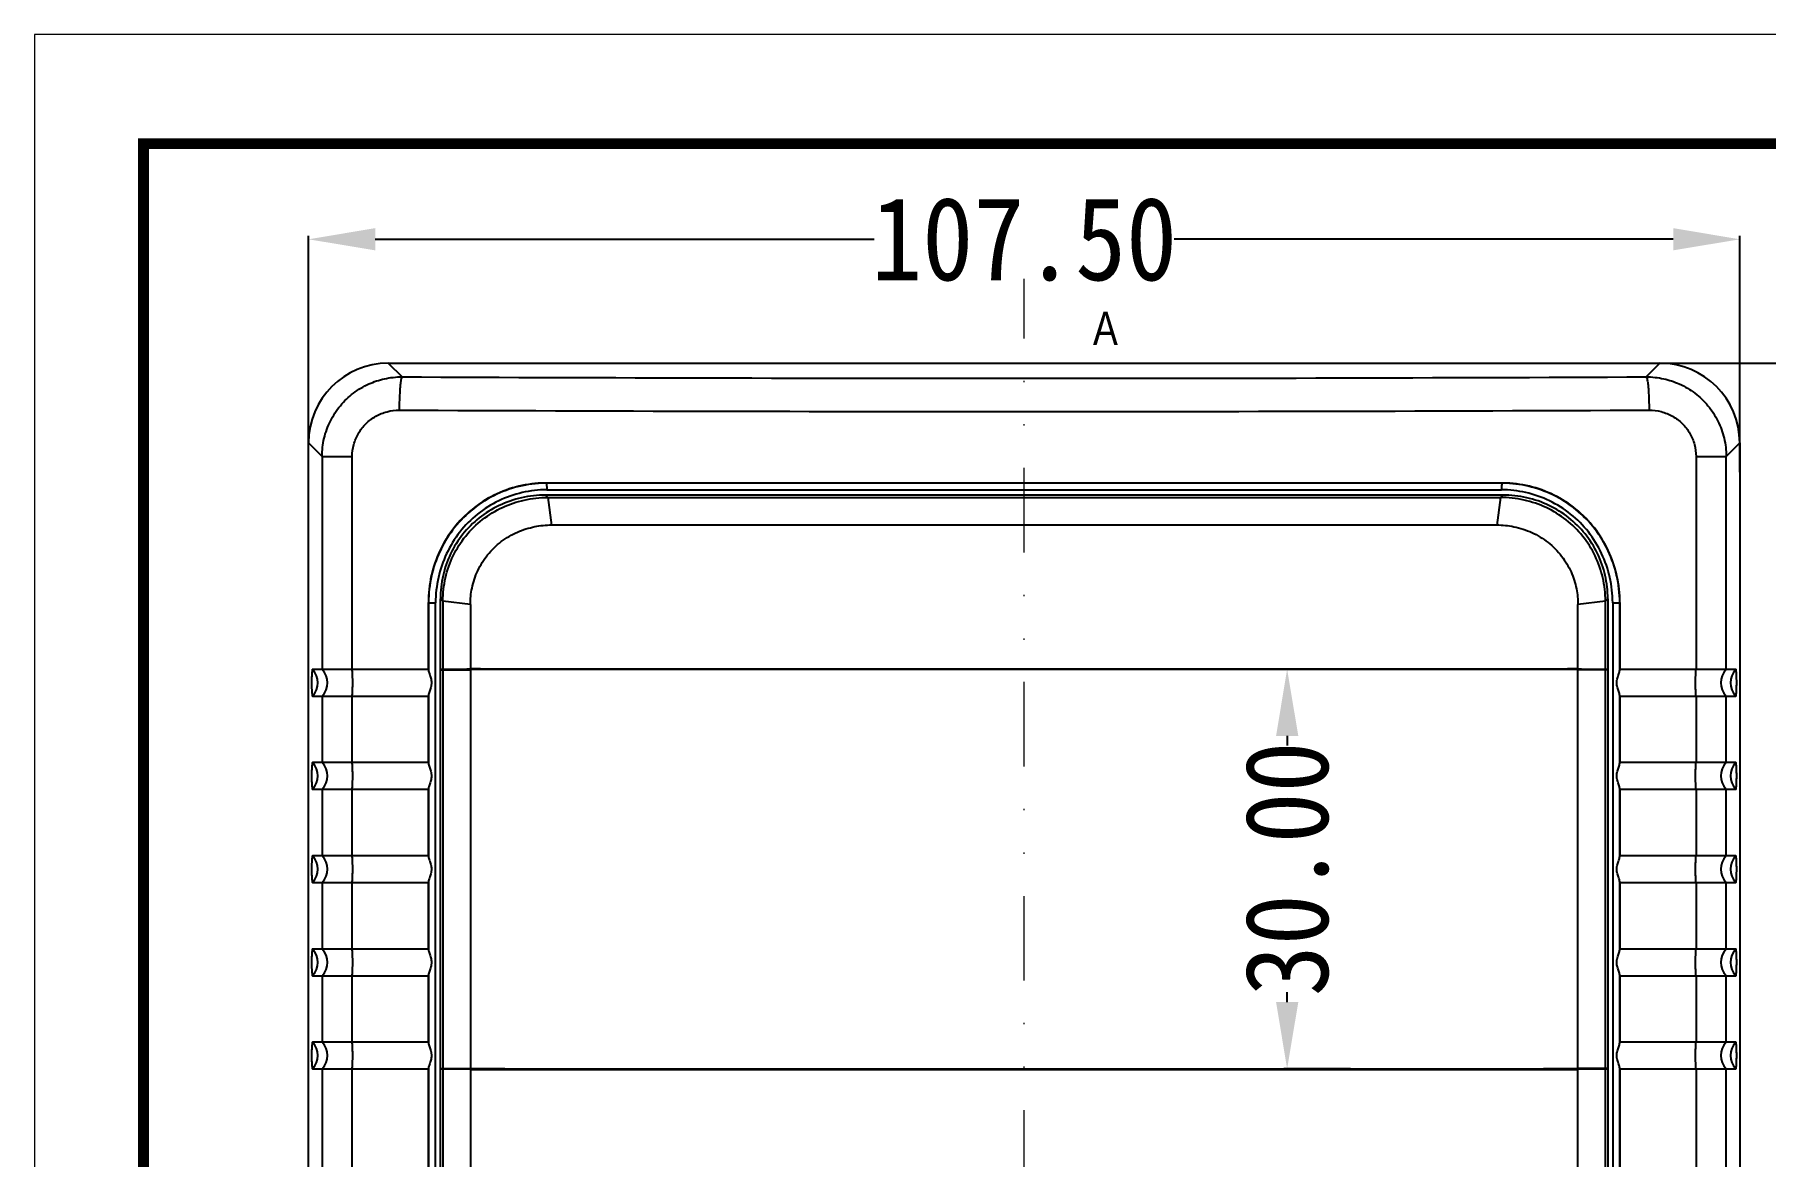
# Model space of a CAD drawing. Header units: millimetres. Extents: x 7899 to 8374, y 2483 to 2813.
# Drawn here: x 7898.8 to 8028.8, y 2729 to 2813.2 of the extents above; entities that cross this region are included whole.
import ezdxf
from ezdxf.enums import TextEntityAlignment as Align

# ---------------------------------------------------------------- set-up
doc = ezdxf.new("R2010")
doc.units = ezdxf.units.MM
doc.linetypes.add('DIVIDE', pattern=[31.75, 12.7, -6.35, 0, -6.35, 0, -6.35])
doc.layers.add('4', color=7, linetype='Continuous')
doc.layers.add('from', color=7, linetype='Continuous', lineweight=13)
doc.layers.add('hatch', color=56, linetype='Continuous', lineweight=9)
doc.styles.add('FFS', font='SIMFANG.TTF', dxfattribs={"width": 0.9})
doc.styles.get("Standard").update_dxf_attribs({"font": 'arial.ttf', "width": 0.9})
doc.styles.add('宋体', font='SimSun.ttf')
doc.dimstyles.get("Standard").update_dxf_attribs({"dimtxt": 3, "dimasz": 0.1875, "dimexe": 0.66, "dimexo": 1, "dimgap": 0.09, "dimtad": 0, "dimdsep": 46, "dimtxsty": 'Standard', "dimcen": 0.09, "dimazin": 2, "dimtp": 0.01, "dimtm": 0.01, "dimtfac": 1, "dimtofl": 0, "dimtmove": 0, "dimatfit": 3, "dimfxl": 0, "dimtolj": 1, "dimarcsym": 0})

# ---------------------------------------------------------------- blocks, each defined once
blk = doc.blocks.new('*D114')
at = {"color": 6, "lineweight": -2}
for p, q in [((7919.38, 2781.67), (7919.38, 2798.1)), ((7924.38, 2797.85), (7961.85, 2797.85)), ((8021.88, 2797.85), (7984.4, 2797.85)), ((8026.88, 2780.37), (8026.88, 2798.1))]:
    blk.add_line(p, q, dxfattribs=at)
at = {"color": 6}
for points in [[(7924.38, 2798.69), (7924.38, 2797.02), (7919.38, 2797.85)], [(8021.88, 2798.69), (8021.88, 2797.02), (8026.88, 2797.85)]]:
    blk.add_solid(points, dxfattribs=at)
at = {"layer": 'Defpoints', "color": 0}
for p in [(8026.88, 2797.85), (7919.38, 2781.42), (8026.88, 2780.12)]:
    blk.add_point(p, dxfattribs=at)
at = {"color": 4, "insert": (7973.13, 2797.85), "char_height": 6.25, "attachment_point": 5, "style": 'FFS'}
blk.add_mtext('\\A1;107.50', dxfattribs=at)
blk = doc.blocks.new('*D83')
at = {"color": 6, "lineweight": -2}
for p, q in [((7997.21, 2765.56), (7992.63, 2765.56)), ((7992.88, 2760.56), (7992.88, 2759.84)), ((7992.88, 2740.56), (7992.88, 2741.3)), ((7997.63, 2735.56), (7992.63, 2735.56))]:
    blk.add_line(p, q, dxfattribs=at)
at = {"color": 6}
for points in [[(7992.05, 2760.56), (7993.72, 2760.56), (7992.88, 2765.56)], [(7992.05, 2740.56), (7993.72, 2740.56), (7992.88, 2735.56)]]:
    blk.add_solid(points, dxfattribs=at)
at = {"layer": 'Defpoints', "color": 0}
for p in [(7992.88, 2765.56), (7997.46, 2765.56), (7997.88, 2735.56)]:
    blk.add_point(p, dxfattribs=at)
at = {"color": 4, "insert": (7992.88, 2750.57), "char_height": 6.25, "attachment_point": 5, "rotation": 90, "style": 'FFS'}
blk.add_mtext('\\A1;30.00', dxfattribs=at)
blk = doc.blocks.new('*D117')
at = {"color": 6, "lineweight": -2}
for p, q in [((8020.54, 2788.55), (8037.82, 2788.55)), ((8037.57, 2783.55), (8037.57, 2715.83)), ((8037.57, 2625.55), (8037.57, 2693.27)), ((8020.54, 2620.55), (8037.82, 2620.55))]:
    blk.add_line(p, q, dxfattribs=at)
at = {"color": 6}
for points in [[(8036.73, 2783.55), (8038.4, 2783.55), (8037.57, 2788.55)], [(8036.73, 2625.55), (8038.4, 2625.55), (8037.57, 2620.55)]]:
    blk.add_solid(points, dxfattribs=at)
at = {"layer": 'Defpoints', "color": 0}
for p in [(8020.29, 2788.55), (8037.57, 2788.55), (8020.29, 2620.55)]:
    blk.add_point(p, dxfattribs=at)
at = {"color": 4, "insert": (8037.57, 2704.55), "char_height": 6.25, "attachment_point": 5, "rotation": 90, "style": 'FFS'}
blk.add_mtext('\\A1;168.00', dxfattribs=at)
blk = doc.blocks.new('TK-D')
at = {"layer": 'from'}
blk.add_lwpolyline([(-594.5, -413.12), (594.5, -413.12), (594.5, 413.12), (-594.5, 413.12)], close=True, dxfattribs=at)
at = {"layer": 'from', "const_width": 2.05}
blk.add_lwpolyline([(-574.01, -392.63), (-574.01, 392.63), (574.01, 392.63), (574.01, -392.63), (-574.01, -392.63)], dxfattribs=at)
at = {"layer": 'from', "color": 6, "style": '宋体', "width": 0.7}
blk.add_attdef('40004', text='', height=8.32, dxfattribs=at).set_placement((430.84, -344.43), align=Align.MIDDLE)

msp = doc.modelspace()

# ---------------------------------------------------------------- linework, layer by layer
at = {"layer": '4', "color": 7, "linetype": 'Continuous'}
for p, q in [((7925.367, 2788.548), (7926.396, 2787.519)), ((7925.367, 2788.548), (8020.884, 2788.548)), ((8019.855, 2787.519), (8020.884, 2788.548)), ((7919.376, 2626.54), (7919.376, 2782.556)), ((7920.388, 2781.544), (7919.376, 2782.556)), ((8026.876, 2782.556), (8025.863, 2781.544)), ((8026.876, 2782.556), (8026.876, 2626.54)), ((7920.388, 2781.544), (7920.388, 2765.548)), ((7920.388, 2781.544), (7922.655, 2781.544)), ((7922.655, 2765.548), (7922.655, 2781.544)), ((8023.596, 2781.544), (8023.596, 2765.548)), ((8023.596, 2781.544), (8025.863, 2781.544)), ((8025.863, 2765.548), (8025.863, 2781.544)), ((7937.242, 2779.532), (7937.226, 2779.548)), ((8009.01, 2779.532), (8009.025, 2779.548)), ((7937.175, 2778.636), (7937.354, 2778.46)), ((7937.267, 2779.04), (8008.984, 2779.04)), ((7937.354, 2778.46), (8008.897, 2778.46)), ((7937.354, 2778.459), (7937.623, 2776.394)), ((8008.897, 2778.46), (8008.628, 2776.394)), ((8008.897, 2778.46), (8009.076, 2778.636)), ((7937.628, 2776.395), (8008.624, 2776.395)), ((7928.376, 2765.548), (7928.376, 2770.569)), ((7928.384, 2770.561), (7928.376, 2770.569)), ((7928.384, 2770.561), (7928.384, 2765.496)), ((7928.384, 2770.561), (7928.916, 2770.561)), ((7928.916, 2638.535), (7928.916, 2770.561)), ((7929.286, 2735.548), (7929.286, 2770.858)), ((7929.465, 2770.681), (7929.286, 2770.858)), ((7929.465, 2770.681), (7929.465, 2765.564)), ((7931.529, 2770.415), (7929.465, 2770.681)), ((7931.529, 2770.415), (7931.529, 2765.583)), ((8016.786, 2770.681), (8014.722, 2770.415)), ((8014.722, 2765.583), (8014.722, 2770.415)), ((8016.965, 2770.858), (8016.786, 2770.681)), ((8016.786, 2765.564), (8016.786, 2770.681)), ((8016.965, 2770.858), (8016.965, 2735.548)), ((8017.335, 2770.561), (8017.335, 2638.535)), ((8017.335, 2770.561), (8017.867, 2770.561)), ((8017.867, 2770.561), (8017.876, 2770.569)), ((8017.867, 2765.496), (8017.867, 2770.561)), ((8017.876, 2770.569), (8017.876, 2765.548)), ((7928.376, 2765.548), (7919.664, 2765.548)), ((7929.286, 2765.496), (7929.465, 2765.508)), ((7929.465, 2765.564), (7929.46, 2765.564)), ((7931.27, 2765.548), (7929.465, 2765.548)), ((7929.465, 2765.508), (7931.529, 2765.529)), ((7929.465, 2765.508), (7929.465, 2735.587)), ((7931.529, 2765.548), (7931.27, 2765.548)), ((7931.786, 2765.583), (7931.529, 2765.583)), ((7932.3, 2765.548), (7931.529, 2765.548)), ((7931.529, 2765.529), (7931.529, 2735.567)), ((7932.3, 2765.583), (7931.786, 2765.583)), ((7932.3, 2765.548), (7932.3, 2765.583)), ((7932.3, 2765.583), (7932.404, 2765.583)), ((7932.404, 2765.548), (7932.3, 2765.548)), ((7932.404, 2765.583), (7973.126, 2765.583)), ((7932.404, 2765.583), (7932.404, 2765.548)), ((7973.126, 2765.583), (8013.848, 2765.583)), ((8013.951, 2765.548), (8013.847, 2765.548)), ((8013.848, 2765.548), (8013.848, 2765.583)), ((8013.848, 2765.583), (8013.951, 2765.583)), ((8014.465, 2765.583), (8013.951, 2765.583)), ((8013.951, 2765.583), (8013.951, 2765.548)), ((8014.722, 2765.548), (8013.951, 2765.548)), ((8014.722, 2765.583), (8014.465, 2765.583)), ((8014.981, 2765.548), (8014.722, 2765.548)), ((8014.722, 2735.567), (8014.722, 2765.529)), ((8016.786, 2765.508), (8014.722, 2765.529)), ((8016.786, 2765.548), (8014.981, 2765.548)), ((8016.791, 2765.564), (8016.786, 2765.564)), ((8016.786, 2735.587), (8016.786, 2765.508)), ((8016.965, 2765.496), (8016.786, 2765.508)), ((8026.587, 2765.548), (8017.876, 2765.548)), ((7919.664, 2763.548), (7928.376, 2763.548)), ((7920.388, 2763.548), (7920.388, 2758.548)), ((7922.655, 2758.548), (7922.655, 2763.548)), ((7928.376, 2758.548), (7928.376, 2763.548)), ((7928.384, 2763.599), (7928.384, 2758.496)), ((8017.867, 2758.496), (8017.867, 2763.599)), ((8017.876, 2763.548), (8017.876, 2758.548)), ((8017.876, 2763.548), (8026.587, 2763.548)), ((8023.596, 2763.548), (8023.596, 2758.548)), ((8025.863, 2758.548), (8025.863, 2763.548)), ((7928.376, 2758.548), (7919.664, 2758.548)), ((8026.587, 2758.548), (8017.876, 2758.548)), ((7919.664, 2756.548), (7928.376, 2756.548)), ((7920.388, 2756.548), (7920.388, 2751.548)), ((7922.655, 2751.548), (7922.655, 2756.548)), ((7928.376, 2751.548), (7928.376, 2756.548)), ((7928.384, 2756.599), (7928.384, 2751.496)), ((8017.867, 2751.496), (8017.867, 2756.599)), ((8017.876, 2756.548), (8017.876, 2751.548)), ((8017.876, 2756.548), (8026.587, 2756.548)), ((8023.596, 2756.548), (8023.596, 2751.548)), ((8025.863, 2751.548), (8025.863, 2756.548)), ((7928.376, 2751.548), (7919.664, 2751.548)), ((8026.587, 2751.548), (8017.876, 2751.548)), ((7919.664, 2749.548), (7928.376, 2749.548)), ((7920.388, 2749.548), (7920.388, 2744.548)), ((7922.655, 2744.548), (7922.655, 2749.548)), ((7928.376, 2744.548), (7928.376, 2749.548)), ((7928.384, 2749.599), (7928.384, 2744.496)), ((8017.867, 2744.496), (8017.867, 2749.599)), ((8017.876, 2749.548), (8026.587, 2749.548)), ((8017.876, 2749.548), (8017.876, 2744.548)), ((8023.596, 2749.548), (8023.596, 2744.548)), ((8025.863, 2744.548), (8025.863, 2749.548)), ((7928.376, 2744.548), (7919.664, 2744.548)), ((8026.587, 2744.548), (8017.876, 2744.548)), ((7919.664, 2742.548), (7928.376, 2742.548)), ((7920.388, 2742.548), (7920.388, 2737.548)), ((7922.655, 2737.548), (7922.655, 2742.548)), ((7928.376, 2737.548), (7928.376, 2742.548)), ((7928.384, 2742.599), (7928.384, 2737.496)), ((8017.867, 2737.496), (8017.867, 2742.599)), ((8017.876, 2742.548), (8026.587, 2742.548)), ((8017.876, 2742.548), (8017.876, 2737.548)), ((8023.596, 2742.548), (8023.596, 2737.548)), ((8025.863, 2737.548), (8025.863, 2742.548)), ((7928.376, 2737.548), (7919.664, 2737.548)), ((8026.587, 2737.548), (8017.876, 2737.548)), ((7919.664, 2735.548), (7928.376, 2735.548)), ((7920.388, 2735.548), (7920.388, 2627.552)), ((7922.655, 2627.552), (7922.655, 2735.548)), ((7928.376, 2638.531), (7928.376, 2735.548)), ((7928.384, 2735.599), (7928.384, 2638.531)), ((7929.286, 2735.6), (7929.465, 2735.587)), ((7929.286, 2638.237), (7929.286, 2735.54)), ((7929.286, 2735.54), (7929.465, 2735.54)), ((7929.465, 2735.587), (7931.529, 2735.567)), ((7929.465, 2735.548), (7931.27, 2735.548)), ((7929.465, 2735.532), (7929.465, 2638.415)), ((7931.27, 2735.548), (7931.529, 2735.548)), ((7931.529, 2735.548), (7932.3, 2735.548)), ((7931.529, 2735.512), (7931.786, 2735.513)), ((7931.529, 2735.512), (7931.529, 2638.681)), ((7931.786, 2735.513), (7932.3, 2735.513)), ((7932.3, 2735.513), (7932.3, 2735.548)), ((7932.3, 2735.548), (7932.404, 2735.548)), ((7932.3, 2735.513), (7932.404, 2735.513)), ((7932.404, 2735.548), (7932.404, 2735.513)), ((7932.404, 2735.513), (8013.848, 2735.513)), ((8013.848, 2735.548), (8013.951, 2735.548)), ((8013.848, 2735.513), (8013.848, 2735.548)), ((8013.848, 2735.513), (8013.951, 2735.513)), ((8013.951, 2735.548), (8014.722, 2735.548)), ((8013.951, 2735.548), (8013.951, 2735.513)), ((8013.951, 2735.513), (8014.465, 2735.513)), ((8014.465, 2735.513), (8014.722, 2735.512)), ((8016.786, 2735.587), (8014.722, 2735.567)), ((8014.722, 2735.548), (8014.981, 2735.548)), ((8014.722, 2638.681), (8014.722, 2735.512)), ((8014.981, 2735.548), (8016.786, 2735.548)), ((8016.965, 2735.6), (8016.786, 2735.587)), ((8016.786, 2735.54), (8016.965, 2735.54)), ((8016.786, 2638.415), (8016.786, 2735.531)), ((8016.965, 2735.54), (8016.965, 2638.237)), ((8017.867, 2638.531), (8017.867, 2735.599)), ((8017.876, 2735.548), (8026.587, 2735.548)), ((8017.876, 2735.548), (8017.876, 2638.531)), ((8023.596, 2735.548), (8023.596, 2627.552)), ((8025.863, 2627.552), (8025.863, 2735.548))]:
    msp.add_line(p, q, dxfattribs=at)
for centre, radius, start, end in [((7973.105, 13206.879), 10419.465, 269.7431532, 270.0001147), ((7973.175, 13194.192), 10406.778, 269.9997288, 270.2570034), ((7973.076, 13293.607), 10508.689, 269.7443269, 270.00027), ((7973.147, 13306.409), 10521.491, 269.9998857, 270.2555174), ((7937.226, 2770.666), 8.882, 89.99987, 90.67156), ((7937.251, 2770.645), 8.888, 90.05937, 90.72997), ((8009, 2770.646), 8.886, 89.26991, 89.94069), ((8009.025, 2770.664), 8.884, 89.32852, 90.00015), ((7918.612, 2764.548), 1.451, 316.44799, 43.55686), ((7919.337, 2764.548), 1.451, 316.4431, 43.55199), ((7924.945, 2764.978), 3.477, 8.56593, 9.42426), ((8021.354, 2764.971), 3.526, 170.58158, 171.42815), ((8026.914, 2764.548), 1.451, 136.4431, 223.55199), ((8027.639, 2764.548), 1.451, 136.44799, 223.55686), ((7924.898, 2764.125), 3.526, 350.58158, 351.42815), ((8021.306, 2764.117), 3.477, 188.56593, 189.42426), ((7918.612, 2757.548), 1.451, 316.44799, 43.55686), ((7919.337, 2757.548), 1.451, 316.4431, 43.55199), ((7924.945, 2757.978), 3.477, 8.56593, 9.42426), ((8021.354, 2757.971), 3.526, 170.58158, 171.42815), ((8026.914, 2757.548), 1.451, 136.4431, 223.55199), ((8027.639, 2757.548), 1.451, 136.44799, 223.55686), ((7924.898, 2757.125), 3.526, 350.58158, 351.42815), ((8021.306, 2757.117), 3.477, 188.56593, 189.42426), ((7918.612, 2750.548), 1.451, 316.44799, 43.55686), ((7919.337, 2750.548), 1.451, 316.4431, 43.55199), ((7924.945, 2750.978), 3.477, 8.56593, 9.42426), ((8021.354, 2750.971), 3.526, 170.58158, 171.42815), ((8026.914, 2750.548), 1.451, 136.4431, 223.55199), ((8027.639, 2750.548), 1.451, 136.44799, 223.55686), ((7924.898, 2750.125), 3.526, 350.58158, 351.42815), ((8021.306, 2750.117), 3.477, 188.56593, 189.42426), ((7918.612, 2743.548), 1.451, 316.44799, 43.55686), ((7919.337, 2743.548), 1.451, 316.4431, 43.55199), ((7924.945, 2743.978), 3.477, 8.56593, 9.42426), ((8021.354, 2743.971), 3.526, 170.58158, 171.42815), ((8026.914, 2743.548), 1.451, 136.4431, 223.55199), ((8027.639, 2743.548), 1.451, 136.44799, 223.55686), ((7924.898, 2743.125), 3.526, 350.58158, 351.42815), ((8021.306, 2743.117), 3.477, 188.56593, 189.42426), ((7918.612, 2736.548), 1.451, 316.44799, 43.55686), ((7919.337, 2736.548), 1.451, 316.4431, 43.55199), ((7924.945, 2736.978), 3.477, 8.56593, 9.42426), ((8021.354, 2736.971), 3.526, 170.58158, 171.42815), ((8026.914, 2736.548), 1.451, 136.4431, 223.55199), ((8027.639, 2736.548), 1.451, 136.44799, 223.55686), ((7924.898, 2736.125), 3.526, 350.58158, 351.42815), ((8021.306, 2736.117), 3.477, 188.56593, 189.42426)]:
    msp.add_arc(centre, radius, start, end, dxfattribs=at)
for centre, major_axis, ratio, start_param, end_param in [((7925.384, 2782.54), (-4.254, 4.254), 0.9972647, -0.7840286, 0.7840286), ((8020.867, 2782.54), (-4.254, -4.254), 0.9972647, -3.9256213, -2.357564), ((7932.771, 3239.541), (-342.803, -360.744), 0.9057927, 0.8019963, 0.8023644), ((7932.771, 3239.26), (-334.244, -340.267), 0.98602, 0.7765283, 0.7808861), ((7973.126, 2758.804), (-552, 0), 0.0122179, 4.6369614, 4.7878166), ((8013.294, 3282.545), (-364.787, 371.361), 0.98602, 2.3608474, 2.3648402), ((8013.294, 3282.842), (-374.129, 393.709), 0.9057927, 2.3390033, 2.3393405), ((7932.957, 2218.55), (-364.787, 371.361), 0.98602, -0.7807452, -0.7767524), ((7973.126, 2742.292), (-552, 0), 0.0122179, 1.4953687, 1.6462239), ((8013.48, 2261.836), (-334.244, -340.267), 0.98602, -2.3650643, -2.3607066)]:
    msp.add_ellipse(centre, major_axis=major_axis, ratio=ratio, start_param=start_param, end_param=end_param, dxfattribs=at)
for points, start_tangent, end_tangent in [([(7920.388, 2781.544), (7920.547, 2782.905), (7921.012, 2784.196), (7921.767, 2785.355), (7922.746, 2786.293), (7923.907, 2786.985), (7925.076, 2787.375), (7926.396, 2787.519)], (0.0012608, 0.9999992), (0.999999, -0.0014028)), ([(7926.396, 2787.519), (7926.333, 2787.366), (7926.276, 2787.014), (7926.229, 2786.479), (7926.197, 2785.794), (7926.183, 2785.023)], (-0.8536638, -0.5208245), (-0.0044679, -0.99999)), ([(8019.855, 2787.519), (8021.172, 2787.375), (8022.336, 2786.989), (8023.517, 2786.284), (8024.485, 2785.354), (8025.243, 2784.188), (8025.704, 2782.905), (8025.863, 2781.544)], (0.999999, 0.0013861), (0.0012428, -0.9999992)), ([(8019.855, 2787.519), (8019.919, 2787.366), (8019.975, 2787.014), (8020.022, 2786.479), (8020.054, 2785.794), (8020.068, 2785.022)], (0.8536627, -0.5208262), (0.0044567, -0.9999901)), ([(7922.655, 2781.544), (7922.775, 2782.437), (7923.123, 2783.277), (7923.682, 2784.004), (7924.421, 2784.561), (7925.272, 2784.905), (7926.183, 2785.022)], (0.0002492, 1), (0.9999909, -0.0042735)), ([(8020.068, 2785.022), (8020.982, 2784.906), (8021.833, 2784.56), (8022.571, 2784.002), (8023.13, 2783.275), (8023.478, 2782.435), (8023.596, 2781.544)], (0.999991, 0.0042334), (0.0002074, -1)), ([(7937.122, 2779.547), (7935.163, 2779.304), (7933.315, 2778.634), (7931.659, 2777.567), (7930.28, 2776.155), (7929.242, 2774.465), (7928.597, 2772.577), (7928.376, 2770.569)], (-0.9999316, -0.0116985), (0.0000005, -1)), ([(7937.138, 2779.532), (7935.175, 2779.286), (7933.288, 2778.594), (7931.557, 2777.451), (7930.195, 2776.007), (7929.225, 2774.385), (7928.611, 2772.581), (7928.384, 2770.561)], (-0.9999182, -0.0127888), (-0.0017166, -0.9999985)), ([(8009.025, 2779.548), (7985.1, 2779.548), (7961.151, 2779.548), (7937.226, 2779.548)], (-1, 0.0000033), (-1, -0.0000033)), ([(7937.242, 2779.532), (7937.255, 2779.443), (7937.265, 2779.269), (7937.268, 2779.04)], (0.3464666, -0.9380623), (-0.0000016, -1)), ([(8009.01, 2779.532), (7985.094, 2779.532), (7961.157, 2779.532), (7937.242, 2779.532)], (-1, -0.0000005), (-1, 0.0000006)), ([(8009.01, 2779.532), (8008.996, 2779.443), (8008.986, 2779.269), (8008.983, 2779.04)], (-0.3458858, -0.9382766), (0.0000075, -1)), ([(8017.867, 2770.561), (8017.631, 2772.621), (8016.994, 2774.453), (8015.997, 2776.086), (8014.584, 2777.542), (8012.848, 2778.651), (8010.992, 2779.306), (8009.114, 2779.532)], (-0.0014924, 0.9999989), (-0.9999236, 0.0123626)), ([(8017.876, 2770.569), (8017.652, 2772.586), (8017.002, 2774.48), (8015.958, 2776.172), (8014.575, 2777.581), (8012.92, 2778.642), (8011.078, 2779.306), (8009.129, 2779.547)], (-0.000001, 1), (-0.9999316, 0.011699)), ([(7937.267, 2779.04), (7935.429, 2778.827), (7933.664, 2778.207), (7932.068, 2777.208), (7930.738, 2775.865), (7929.746, 2774.245), (7929.129, 2772.447), (7928.916, 2770.561)], (-0.9999887, -0.004757), (-0.0054875, -0.9999849)), ([(7937.175, 2778.636), (7935.365, 2778.435), (7933.683, 2777.852), (7932.193, 2776.923), (7930.963, 2775.694), (7930.045, 2774.227), (7929.478, 2772.592), (7929.286, 2770.858)], (-1, 0.0000387), (0, -1)), ([(7929.465, 2770.681), (7929.663, 2772.438), (7930.24, 2774.084), (7931.181, 2775.566), (7932.45, 2776.806), (7933.95, 2777.717), (7935.573, 2778.265), (7937.354, 2778.46)], (0, 1), (1, 0.0000463)), ([(7973.128, 2778.636), (7961.137, 2778.636), (7949.15, 2778.636), (7937.175, 2778.636)], (-1, -0.0000009), (-1, 0.0000333)), ([(8009.076, 2778.636), (7997.103, 2778.636), (7985.118, 2778.636), (7973.128, 2778.636)], (-1, -0.000035), (-1, -0.0000009)), ([(8016.786, 2770.681), (8016.589, 2772.431), (8016.011, 2774.08), (8015.078, 2775.555), (8013.836, 2776.779), (8012.344, 2777.696), (8010.676, 2778.265), (8008.898, 2778.46)], (0, 1), (-1, 0.0000393)), ([(8017.335, 2770.561), (8017.121, 2772.452), (8016.502, 2774.253), (8015.507, 2775.873), (8014.175, 2777.215), (8012.578, 2778.211), (8010.817, 2778.829), (8008.984, 2779.04)], (-0.0056109, 0.9999843), (-0.9999901, 0.0044402)), ([(8016.965, 2770.858), (8016.769, 2772.61), (8016.194, 2774.253), (8015.266, 2775.722), (8014.032, 2776.943), (8012.546, 2777.863), (8010.873, 2778.438), (8009.076, 2778.636)], (0, 1), (-1, -0.0000447)), ([(7931.529, 2770.415), (7931.655, 2771.654), (7932.087, 2772.961), (7932.823, 2774.145), (7933.854, 2775.146), (7935.065, 2775.861), (7936.369, 2776.27), (7937.628, 2776.395)], (-0.020365, 0.9997926), (0.9998421, -0.0177696)), ([(8008.624, 2776.395), (8009.915, 2776.264), (8011.261, 2775.828), (8012.483, 2775.082), (8013.499, 2774.053), (8014.205, 2772.87), (8014.606, 2771.6), (8014.722, 2770.415)], (0.9998421, 0.0177702), (-0.0203646, -0.9997926)), ([(7919.664, 2765.548), (7919.644, 2765.491), (7919.625, 2765.314), (7919.611, 2765.038), (7919.604, 2764.709), (7919.604, 2764.37), (7919.611, 2764.047), (7919.625, 2763.779), (7919.644, 2763.605), (7919.664, 2763.548)], (-1, 0), (1, 0)), ([(7922.692, 2764.548), (7922.688, 2764.912), (7922.675, 2765.252), (7922.655, 2765.548)], (0, 1), (-0.0870626, 0.9962028)), ([(7928.384, 2765.496), (7928.457, 2765.212), (7928.558, 2764.894), (7928.609, 2764.548)], (0.1491487, -0.9888148), (0, -1)), ([(8017.642, 2764.548), (8017.694, 2764.895), (8017.794, 2765.213), (8017.867, 2765.496)], (0, 1), (0.1491534, 0.9888141)), ([(8023.559, 2764.548), (8023.563, 2764.912), (8023.576, 2765.252), (8023.596, 2765.548)], (0, 1), (0.0870626, 0.9962028)), ([(8026.587, 2763.548), (8026.607, 2763.605), (8026.626, 2763.782), (8026.64, 2764.058), (8026.648, 2764.387), (8026.647, 2764.726), (8026.64, 2765.048), (8026.626, 2765.317), (8026.607, 2765.491), (8026.587, 2765.548)], (1, 0), (-1, 0)), ([(7922.655, 2763.548), (7922.675, 2763.843), (7922.688, 2764.184), (7922.692, 2764.548)], (0.0870626, 0.9962028), (0, 1)), ([(7928.609, 2764.548), (7928.558, 2764.2), (7928.457, 2763.882), (7928.384, 2763.599)], (0, -1), (-0.1491534, -0.9888141)), ([(8017.867, 2763.599), (8017.794, 2763.883), (8017.693, 2764.202), (8017.642, 2764.548)], (-0.1491487, 0.9888148), (0, 1)), ([(8023.596, 2763.548), (8023.576, 2763.843), (8023.563, 2764.184), (8023.559, 2764.548)], (-0.0870626, 0.9962028), (0, 1)), ([(7919.664, 2758.548), (7919.644, 2758.491), (7919.625, 2758.314), (7919.611, 2758.038), (7919.604, 2757.709), (7919.604, 2757.37), (7919.611, 2757.047), (7919.625, 2756.779), (7919.644, 2756.605), (7919.664, 2756.548)], (-1, 0), (1, 0)), ([(7922.692, 2757.548), (7922.688, 2757.912), (7922.675, 2758.252), (7922.655, 2758.548)], (0, 1), (-0.0870626, 0.9962028)), ([(7922.655, 2756.548), (7922.675, 2756.843), (7922.688, 2757.184), (7922.692, 2757.548)], (0.0870626, 0.9962028), (0, 1)), ([(7928.384, 2758.496), (7928.457, 2758.212), (7928.558, 2757.894), (7928.609, 2757.548)], (0.1491487, -0.9888148), (0, -1)), ([(7928.609, 2757.548), (7928.558, 2757.2), (7928.457, 2756.882), (7928.384, 2756.599)], (0, -1), (-0.1491534, -0.9888141)), ([(8017.642, 2757.548), (8017.694, 2757.895), (8017.794, 2758.213), (8017.867, 2758.496)], (0, 1), (0.1491534, 0.9888141)), ([(8017.867, 2756.599), (8017.794, 2756.883), (8017.693, 2757.202), (8017.642, 2757.548)], (-0.1491487, 0.9888148), (0, 1)), ([(8023.559, 2757.548), (8023.563, 2757.912), (8023.576, 2758.252), (8023.596, 2758.548)], (0, 1), (0.0870626, 0.9962028)), ([(8023.596, 2756.548), (8023.576, 2756.843), (8023.563, 2757.184), (8023.559, 2757.548)], (-0.0870626, 0.9962028), (0, 1)), ([(8026.587, 2756.548), (8026.607, 2756.605), (8026.626, 2756.782), (8026.64, 2757.058), (8026.648, 2757.387), (8026.647, 2757.726), (8026.64, 2758.048), (8026.626, 2758.317), (8026.607, 2758.491), (8026.587, 2758.548)], (1, 0), (-1, 0)), ([(7919.664, 2751.548), (7919.644, 2751.491), (7919.625, 2751.314), (7919.611, 2751.038), (7919.604, 2750.709), (7919.604, 2750.37), (7919.611, 2750.047), (7919.625, 2749.779), (7919.644, 2749.605), (7919.664, 2749.548)], (-1, 0), (1, 0)), ([(7922.692, 2750.548), (7922.688, 2750.912), (7922.675, 2751.252), (7922.655, 2751.548)], (0, 1), (-0.0870626, 0.9962028)), ([(7928.384, 2751.496), (7928.457, 2751.212), (7928.558, 2750.894), (7928.609, 2750.548)], (0.1491487, -0.9888148), (0, -1)), ([(8017.642, 2750.548), (8017.694, 2750.895), (8017.794, 2751.213), (8017.867, 2751.496)], (0, 1), (0.1491534, 0.9888141)), ([(8023.559, 2750.548), (8023.563, 2750.912), (8023.576, 2751.252), (8023.596, 2751.548)], (0, 1), (0.0870626, 0.9962028)), ([(8026.587, 2749.548), (8026.607, 2749.605), (8026.626, 2749.782), (8026.64, 2750.058), (8026.648, 2750.387), (8026.647, 2750.726), (8026.64, 2751.048), (8026.626, 2751.317), (8026.607, 2751.491), (8026.587, 2751.548)], (1, 0), (-1, 0)), ([(7922.655, 2749.548), (7922.675, 2749.843), (7922.688, 2750.184), (7922.692, 2750.548)], (0.0870626, 0.9962028), (0, 1)), ([(7928.609, 2750.548), (7928.558, 2750.2), (7928.457, 2749.882), (7928.384, 2749.599)], (0, -1), (-0.1491534, -0.9888141)), ([(8017.867, 2749.599), (8017.794, 2749.883), (8017.693, 2750.202), (8017.642, 2750.548)], (-0.1491487, 0.9888148), (0, 1)), ([(8023.596, 2749.548), (8023.576, 2749.843), (8023.563, 2750.184), (8023.559, 2750.548)], (-0.0870626, 0.9962028), (0, 1)), ([(7919.664, 2744.548), (7919.644, 2744.491), (7919.625, 2744.314), (7919.611, 2744.038), (7919.604, 2743.709), (7919.604, 2743.37), (7919.611, 2743.047), (7919.625, 2742.779), (7919.644, 2742.605), (7919.664, 2742.548)], (-1, 0), (1, 0)), ([(7922.692, 2743.548), (7922.688, 2743.912), (7922.675, 2744.252), (7922.655, 2744.548)], (0, 1), (-0.0870626, 0.9962028)), ([(7928.384, 2744.496), (7928.457, 2744.212), (7928.558, 2743.894), (7928.609, 2743.548)], (0.1491487, -0.9888148), (0, -1)), ([(8017.642, 2743.548), (8017.694, 2743.895), (8017.794, 2744.213), (8017.867, 2744.496)], (0, 1), (0.1491534, 0.9888141)), ([(8023.559, 2743.548), (8023.563, 2743.912), (8023.576, 2744.252), (8023.596, 2744.548)], (0, 1), (0.0870626, 0.9962028)), ([(8026.587, 2742.548), (8026.607, 2742.605), (8026.626, 2742.782), (8026.64, 2743.058), (8026.648, 2743.387), (8026.647, 2743.726), (8026.64, 2744.048), (8026.626, 2744.317), (8026.607, 2744.491), (8026.587, 2744.548)], (1, 0), (-1, 0)), ([(7922.655, 2742.548), (7922.675, 2742.843), (7922.688, 2743.184), (7922.692, 2743.548)], (0.0870626, 0.9962028), (0, 1)), ([(7928.609, 2743.548), (7928.558, 2743.2), (7928.457, 2742.882), (7928.384, 2742.599)], (0, -1), (-0.1491534, -0.9888141)), ([(8017.867, 2742.599), (8017.794, 2742.883), (8017.693, 2743.202), (8017.642, 2743.548)], (-0.1491487, 0.9888148), (0, 1)), ([(8023.596, 2742.548), (8023.576, 2742.843), (8023.563, 2743.184), (8023.559, 2743.548)], (-0.0870626, 0.9962028), (0, 1)), ([(7919.664, 2737.548), (7919.644, 2737.491), (7919.625, 2737.314), (7919.611, 2737.038), (7919.604, 2736.709), (7919.604, 2736.37), (7919.611, 2736.047), (7919.625, 2735.779), (7919.644, 2735.605), (7919.664, 2735.548)], (-1, 0), (1, 0)), ([(7922.692, 2736.548), (7922.688, 2736.912), (7922.675, 2737.252), (7922.655, 2737.548)], (0, 1), (-0.0870626, 0.9962028)), ([(7928.384, 2737.496), (7928.457, 2737.212), (7928.558, 2736.894), (7928.609, 2736.548)], (0.1491487, -0.9888148), (0, -1)), ([(8017.642, 2736.548), (8017.694, 2736.895), (8017.794, 2737.213), (8017.867, 2737.496)], (0, 1), (0.1491534, 0.9888141)), ([(8023.559, 2736.548), (8023.563, 2736.912), (8023.576, 2737.252), (8023.596, 2737.548)], (0, 1), (0.0870626, 0.9962028)), ([(8026.587, 2735.548), (8026.607, 2735.605), (8026.626, 2735.782), (8026.64, 2736.058), (8026.648, 2736.387), (8026.647, 2736.726), (8026.64, 2737.048), (8026.626, 2737.317), (8026.607, 2737.491), (8026.587, 2737.548)], (1, 0), (-1, 0)), ([(7922.655, 2735.548), (7922.675, 2735.843), (7922.688, 2736.184), (7922.692, 2736.548)], (0.0870626, 0.9962028), (0, 1)), ([(7928.609, 2736.548), (7928.558, 2736.2), (7928.457, 2735.882), (7928.384, 2735.599)], (0, -1), (-0.1491534, -0.9888141)), ([(8017.867, 2735.599), (8017.794, 2735.883), (8017.693, 2736.202), (8017.642, 2736.548)], (-0.1491487, 0.9888148), (0, 1)), ([(8023.596, 2735.548), (8023.576, 2735.843), (8023.563, 2736.184), (8023.559, 2736.548)], (-0.0870626, 0.9962028), (0, 1))]:
    msp.add_spline(points, degree=3, dxfattribs=dict(at, start_tangent=start_tangent, end_tangent=end_tangent))
at = {"layer": 'hatch', "color": 2, "linetype": 'DIVIDE', "ltscale": 0.5}
msp.add_line((7973.126, 2613.581), (7973.126, 2794.874), dxfattribs=at)
at = {"layer": 'hatch', "color": 2}
msp.add_lwpolyline([(7978.126, 2791.874, 0, 0, 0), (7975.626, 2791.874, 0.75, 0, 0), (7973.126, 2791.874, 0, 0, 0)], format="xyseb", dxfattribs=at)

# ---------------------------------------------------------------- block references
at = {"xscale": 0.3994655350151113, "yscale": 0.3994655350155347, "zscale": 0.3994655350151841}
msp.add_blockref('TK-D', (8136.281, 2648.193), dxfattribs=at)

# ---------------------------------------------------------------- texts
at = {"layer": 'hatch', "color": 6, "width": 0.8}
msp.add_text('A', height=2.5, dxfattribs=at).set_placement((7979.231, 2791.171), align=Align.MIDDLE)

# ---------------------------------------------------------------- dimensions: what is measured, and where the dimension line sits
dim = msp.add_linear_dim(base=(8026.876, 2797.854), p1=(7919.376, 2781.416), p2=(8026.876, 2780.123), dimstyle='Standard', override={"dimscale": 2.5, "dimtxt": 2.5, "dimasz": 2, "dimexe": 0.1, "dimexo": 0.1, "dimzin": 0, "dimtxsty": 'FFS', "dimcen": 5.0292, "dimclrd": 6, "dimclre": 6, "dimclrt": 4, "dimtp": 0, "dimtm": 0, "dimtzin": 0})
dim.commit()
dim.dimension.update_dxf_attribs({"geometry": '*D114', "text_midpoint": (7973.126, 2797.854)})
dim = msp.add_linear_dim(base=(8037.565, 2788.548), p1=(8020.286, 2620.548), p2=(8020.286, 2788.548), angle=270, dimstyle='Standard', override={"dimscale": 2.5, "dimtxt": 2.5, "dimasz": 2, "dimexe": 0.1, "dimexo": 0.1, "dimzin": 0, "dimtxsty": 'FFS', "dimcen": 5.0292, "dimclrd": 6, "dimclre": 6, "dimclrt": 4, "dimtp": 0, "dimtm": 0, "dimtzin": 0})
dim.commit()
dim.dimension.update_dxf_attribs({"geometry": '*D117', "text_midpoint": (8037.565, 2704.548)})
dim = msp.add_linear_dim(base=(7992.884, 2765.563), p1=(7997.883, 2735.562), p2=(7997.463, 2765.563), angle=270, dimstyle='Standard', override={"dimscale": 2.5, "dimtxt": 2.5, "dimasz": 2, "dimexe": 0.1, "dimexo": 0.1, "dimzin": 0, "dimtxsty": 'FFS', "dimcen": 5.0292, "dimclrd": 6, "dimclre": 6, "dimclrt": 4, "dimtp": 0, "dimtm": 0, "dimtzin": 0})
dim.commit()
dim.dimension.update_dxf_attribs({"geometry": '*D83', "text_midpoint": (7992.884, 2750.573), "dimtype": 160})

doc.saveas('drawing.dxf')
